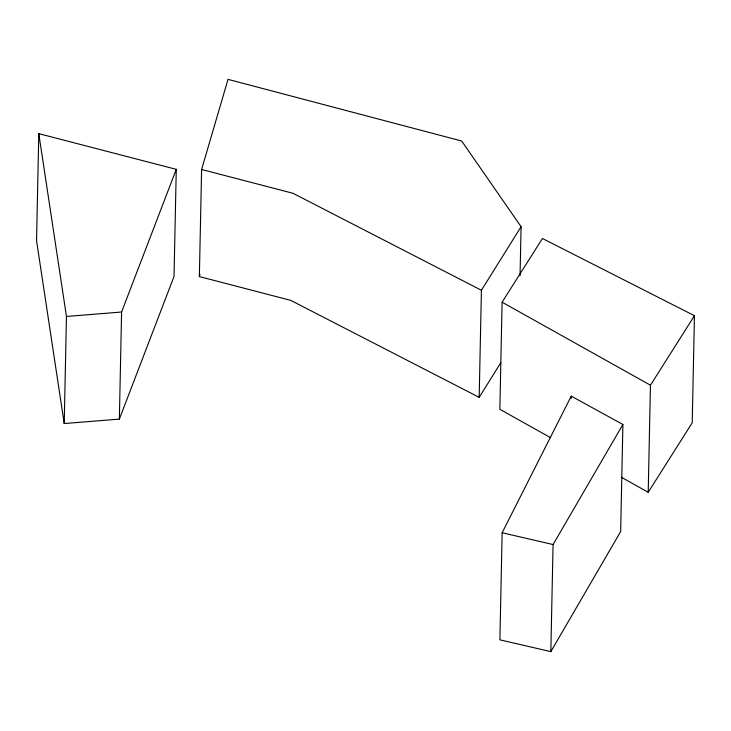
<?xml version="1.0" encoding="UTF-8"?>
<svg xmlns="http://www.w3.org/2000/svg" width="731" height="731" viewBox="0 0 731 731"><rect width="100%" height="100%" fill="white"/><g stroke="black" fill="none" stroke-linecap="round" stroke-linejoin="round"><path stroke-width="1.1" d="M38.789 133.645L36.55 240.727L64.218 423.541L119.354 419.11L174.033 276.437L176.272 169.345L38.789 133.645L66.457 316.459L64.218 423.541M119.354 419.11L121.593 312.018L176.272 169.345M500.808 362.686L479.18 397.353L290.755 300.377L199.362 276.574L201.61 169.482L228.026 79.359L461.681 141.019L521.084 226.701L520.052 275.688M479.18 397.353L481.418 290.271L521.084 226.701M621.332 477.242L648.214 492.283L692.211 422.801L694.45 315.71L542.439 238.489L502.096 302.205L499.858 409.296L550.635 437.695M502.142 532.753L499.903 639.835L550.836 651.641L620.656 531.574L622.894 424.483L571.249 396.129L502.142 532.753L553.075 544.549L622.894 424.483M550.836 651.641L553.075 544.549M571.194 398.413L571.249 396.129M648.214 492.283L650.453 385.191L694.45 315.71M199.362 276.574L200.002 274.399M66.457 316.459L121.593 312.018M201.61 169.482L293.003 193.286L481.418 290.271M502.096 302.205L650.453 385.191"/></g></svg>
